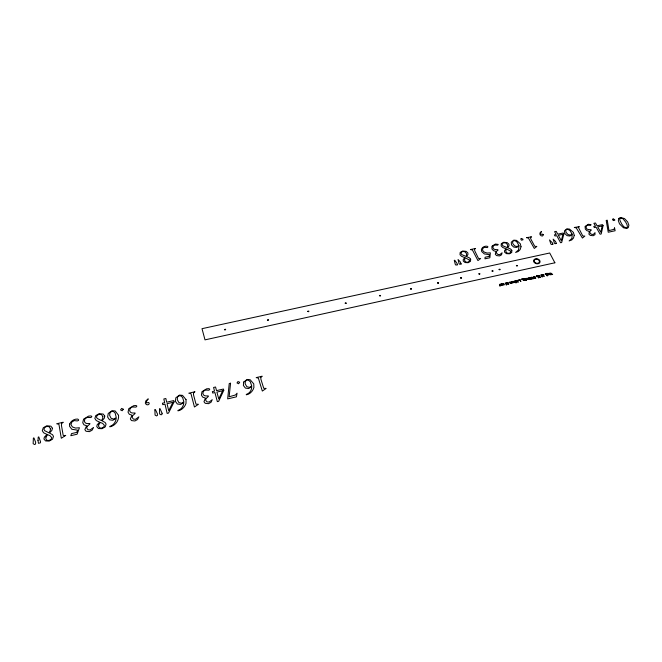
<?xml version="1.0" encoding="UTF-8"?>
<svg xmlns="http://www.w3.org/2000/svg" width="662" height="662" viewBox="0 0 662 662"><rect width="100%" height="100%" fill="white"/><g stroke="black" fill="none" stroke-linecap="round" stroke-linejoin="round"><path stroke-width="0.99" d="M268.64 319.986C266.107 321.682 269.633 318.19 267.382 320.259M224.426 329.668C227.041 327.947 223.375 331.497 225.709 329.386M535.748 277.966L534.739 278.015L535.012 276.385L533.613 276.691L534.838 276.666C533.299 277.668 535.575 279.414 535.765 277.957M532.265 278.793C531.098 279.19 531.677 278.313 530.825 277.635C533.142 276.608 528.905 277.659 531.238 278.388M531.247 278.404L531.429 279.24L532.356 278.719M550.238 274.283C548.078 274.987 550.999 273.712 549.576 273.174C547.441 272.893 549.601 275.855 550.254 274.275M307.689 311.438C310.776 312.323 305.803 310.693 308.922 311.165M345.109 303.246C348.162 304.123 343.23 302.501 346.317 302.981M379.409 295.732C382.446 296.609 377.539 294.995 380.6 295.475M410.382 288.955C413.394 289.815 408.52 288.218 411.557 288.698M437.458 283.022C440.453 283.882 435.604 282.285 438.625 282.765M460.446 277.99C463.425 278.843 458.601 277.254 461.596 277.734M478.792 273.969C481.762 274.821 476.946 273.24 479.933 273.72M491.949 271.089C494.911 271.941 490.103 270.361 493.082 270.841M498.991 269.55C501.953 270.394 497.154 268.822 500.124 269.302M516.343 265.752C519.289 266.587 514.506 265.023 517.461 265.503M506.587 283.195C503.145 283.088 509.194 284.255 506.182 284.95C508.408 284.561 502.433 283.311 506.447 282.864L506.604 283.187M492.983 246.049L492.975 247.745C493.024 250.89 500.952 248.672 497.079 250.774L496.384 251.949L496.608 253.223L497.932 254.456L499.793 254.638L502.11 252.768L501.506 254.829L499.595 255.921L496.657 255.59L495.308 254.332L495.937 251.411L493.48 250.658L491.982 249.044L491.874 246.305L495.424 244.038L498.205 244.41L497.7 245.172L494.44 245.031L492.983 246.049M186.03 399.616L186.014 403.406C184.756 407.039 181.868 410.134 177.995 410.862L177.896 410.473C181.396 409.497 183.68 406.137 183.846 402.587L180.56 404.441L177.317 403.969L175.356 401.271L175.852 397.779L179.435 395.098L182.547 395.38L186.03 399.616M154.891 409.844L155.073 415.082L156.571 415.926L157.424 415.397L157.407 413.824L155.487 409.712L154.891 409.844M522.012 278.743L522.004 279.687L522.012 278.743M543.303 234.787L542.55 236.011L541.16 235.796L540.018 234.679L539.902 232.999L541.516 231.419L540.597 232.941L540.688 234.265L542.683 234.207L543.303 234.787M501.233 284.197C502.524 287.407 503.749 282.368 501.233 284.197M482.656 248.482L482.623 250.443L484.327 252.164L487.174 253.05L490.368 252.843L489.872 257.766L484.965 258.825L485.072 257.237L489.185 256.351L489.35 254.655L484.336 253.935L481.729 251.577L481.382 249.855C481.721 247.232 484.609 245.916 487.017 246.198L487.935 246.827L487.414 247.58L484.369 247.323L482.656 248.482M529.236 279.025C532.645 280.92 527.846 275.326 529.236 279.025M548.641 274.515L548.343 275.044A0.844 0.637 17.4 0 1 547.739 275.078C545.521 273.207 547.143 272.438 548.641 274.515M37.999 440.462L38.462 443.308L40.349 442.87L40.547 441.769L38.793 436.937L38.231 437.069L37.999 440.462M205.791 398.739L205.741 400.328L206.974 401.867L209.093 402.066L212.229 399.691L211.021 402.289L208.547 403.688L205.22 403.307L203.97 401.743L205.41 398.061L202.754 397.159L201.413 395.14L201.968 391.705L206.627 388.809L208.969 388.635L209.755 389.239L208.985 390.208L205.245 390.067L203.308 391.374L202.886 393.493C203.946 398.739 212.759 392.955 205.791 398.739M502.284 243.616L502.235 244.957L503.137 245.925L507.125 247.58L507.721 246.074L507.39 244.535L505.851 243.004L503.757 242.755L502.284 243.616M511.825 250.344L511.751 252.429L509.442 253.803L506.438 253.637L504.601 252.181L504.51 250.782L505.991 248.78L502.797 247.522L501.167 245.933L501.266 243.707L503.691 242.275L507.175 242.623L508.888 244.17L509.02 245.751L507.746 247.787L510.683 249.078L511.825 250.344M501.258 285.057L500.935 285.612A0.861 0.67 15.2 0 1 500.323 285.653C499.438 288.144 499.214 281.416 501.258 285.057M118.564 415.314C119.226 420.693 115.072 425.815 109.859 426.858L109.784 426.46C113.401 425.434 115.858 422.042 116.206 418.359L112.763 420.271L109.487 419.782L107.6 417.027L108.262 413.436L112.044 410.688L115.196 410.978L118.564 415.314M245.312 381.337L245.172 383.877L246.835 386.682L249.491 387.411L251.742 385.971L250.286 381.726L248.523 380.22L246.918 380.096L245.312 381.337M510.667 251.212L510.592 252.479L509.186 253.323L507.332 253.182L506.066 251.957L505.801 250.724L506.62 248.995L510.667 251.212M619.864 218.543L619.789 219.983L621.593 223.855L623.844 226.793L626.566 227.943L627.419 227.223L627.129 224.972L625.739 222.175L622.975 218.758L620.691 217.947L619.864 218.543M461.191 252.363L461.1 253.728L461.985 254.713L465.965 256.393L466.619 254.853L466.329 253.289L464.823 251.742L462.705 251.486L461.191 252.363M470.649 259.198L470.508 261.316L468.117 262.715L465.08 262.549L463.276 261.068L463.218 259.653L464.782 257.609L461.588 256.343L459.991 254.721L460.156 252.462L462.655 251.006L466.172 251.353L467.86 252.925L467.943 254.531L466.594 256.599L469.524 257.915L470.649 259.198M514.953 281.118L516.534 282.384L515.69 282.823L516.948 282.542L516.451 281.549L515.334 281.441L516.12 280.663L514.953 281.118M102.817 416.563L102.668 418.574L101.418 420.56L97.223 418.458L96.486 417.201L97.016 415.438L99.085 414.288L101.509 414.577L102.817 416.563M98.721 424.714L98.597 426.328L99.681 427.925L101.849 428.082L103.843 426.949L104.373 425.277L102.668 423.407L100.31 422.439L98.721 424.714M132.35 415.885L132.218 417.523L133.393 419.104L135.553 419.303L138.871 416.853L137.514 419.534L134.916 420.974L131.531 420.585L130.331 418.98L131.995 415.19L129.313 414.263L128.047 412.194L128.784 408.661L133.691 405.682L136.082 405.5L136.86 406.12L136.033 407.113L132.21 406.981L130.174 408.322L129.636 410.498C130.629 415.959 139.707 409.902 132.35 415.885M33.381 438.194L33.141 443.672L34.623 444.55L35.549 444.003L35.665 442.357L34.01 438.054L33.381 438.194M469.441 260.083L469.333 261.374L467.877 262.235L465.998 262.086L464.757 260.836L464.534 259.587L465.411 257.832L469.441 260.083M69.717 423.961L69.518 426.22L71.81 429.274L77.57 430.143L76.767 432.385L71.513 433.618L70.817 435.704L77.082 434.231L79.44 427.743L75.534 428.074L72.431 426.949L70.999 424.714L71.744 422.141L74.21 420.585L77.173 420.933L78.472 420.486L78.67 419.89L77.793 419.071C74.434 418.798 70.983 420.8 69.717 423.961M243.699 382.057L243.368 385.458L245.412 388.089L248.606 388.553L251.75 386.749C251.759 390.166 249.648 393.501 246.264 394.428L246.372 394.809C250.104 394.13 252.851 391.093 253.91 387.551L253.761 383.861L250.153 379.723L247.1 379.45L243.699 382.057M162.082 413.278L161.975 414.329L161.156 414.842L159.633 414.007L159.492 408.777L160.022 408.653L162.082 413.278M177.524 397.043L177.267 399.649L178.839 402.521L181.512 403.266L183.87 401.784L182.588 397.432L180.85 395.893L179.22 395.76L177.524 397.043M50.42 428.728L50.204 430.78L48.864 432.807L44.677 430.664L43.973 429.381L44.577 427.586L46.712 426.402L49.162 426.709L50.42 428.728M230.566 383.232L229.135 396.77L235.473 394.991L237.062 393.195L236.417 396.836L227.67 398.888L229.234 383.538L230.566 383.232M86.979 426.477L86.796 428.149L87.947 429.754L90.123 429.952L93.557 427.462L92.101 430.184L89.428 431.649L86.019 431.252L84.844 429.63L86.639 425.774L83.958 424.83L82.733 422.728L83.586 419.137L88.642 416.108L91.075 415.918L91.844 416.547L90.967 417.557L87.103 417.424L85.001 418.789L84.388 421.007C85.34 426.593 94.583 420.37 86.979 426.477M45.984 437.036L45.802 438.683L46.845 440.304L49.046 440.47L51.106 439.311L51.71 437.607L50.039 435.704L47.681 434.719L45.984 437.036M506.819 282.906C509.417 283.808 506.819 284.768 508.722 284.321C509.268 282.674 505.272 283.659 508.209 282.475L506.819 282.906M110.008 412.683L109.627 415.355L111.1 418.301L113.798 419.054L116.264 417.54L115.147 413.071L113.45 411.499L111.795 411.367L110.008 412.683M589.337 231.377L588.932 234.191L590.322 235.399L593.202 235.73L594.972 234.679L595.03 232.635L593.301 234.489L591.48 234.315L590.115 233.123L589.809 231.899L590.405 230.765C594.004 228.738 586.333 230.839 586.218 227.844L586.102 226.214L587.451 225.229L590.628 225.378L591.058 224.641L588.336 224.277L585.051 226.454L585.332 229.093L586.904 230.657L589.337 231.377M551.322 273.944L550.85 274.987L550.619 272.91L552.671 274.581L551.322 273.944M501.556 284.172C502.053 286.505 503.459 283.493 501.597 284.089M548.343 274.581C547.027 275.756 547.424 272.438 548.343 274.581M239.636 382.322L238.634 383.745L236.996 382.934L238.006 381.511L239.636 382.322M500.944 285.132C499.578 286.365 500.05 282.839 500.944 285.132M104.737 416.059L104.331 418.136L102.089 420.833L105.15 422.48L106.077 424.119L105.25 426.866L101.989 428.703L98.448 428.529L96.768 426.642L97.149 424.822L99.631 422.157L96.247 420.56L94.856 418.5L95.758 415.579L99.176 413.667L103.222 414.064L104.737 416.059M146.633 400.866L146.459 402.901L148.685 402.488L149.223 403.241L148.958 404.217L147.899 404.846L146.319 404.581L145.326 403.141L145.781 400.949L148.255 398.863L146.633 400.866M549.75 273.687L548.906 273.679L549.75 273.687M529.021 277.99L529.939 278.487L529.021 277.99M529.534 278.909L530.345 279.306L529.534 278.909M52.389 428.215L51.909 430.325L49.534 433.072L52.588 434.752L53.473 436.423L52.538 439.22L49.17 441.099L45.579 440.933L43.932 439.005L44.379 437.143L47.002 434.429L43.618 432.807L42.285 430.705L43.295 427.726L46.828 425.774L50.924 426.179L52.389 428.215M603.09 225.626L601.187 234.009L600.136 234.232L596.131 227.232L594.393 227.604L593.756 226.487L595.494 226.114L593.88 223.309L595.452 222.978L597.058 225.783L602.511 224.617L603.09 225.626M544.081 276.302L542.972 274.829C541.375 274.945 544.669 274.217 543.27 274.763L544.114 276.261M602.221 225.932L600.748 232.221L597.703 226.9L602.221 225.932M618.862 218.435L618.333 220.645L619.541 223.913L623.48 227.786L626.864 228.464L628.312 227.579L628.9 225.245L627.692 221.977L624.514 218.584L620.435 217.45L618.862 218.435M541.781 275.93L541.897 276.584L542.956 276.658L541.748 276.815L541.888 275.094L540.664 275.127L542.054 274.813L541.781 275.93M520.787 281.499L519.703 280.009C518.089 280.125 521.416 279.397 519.993 279.943L520.82 281.449M518.123 282.095L517.03 280.605C515.417 280.721 518.751 279.985 517.328 280.539L518.147 282.045M563.858 234.009L561.674 242.532L560.598 242.764L556.759 235.655L554.988 236.028L554.375 234.894L556.146 234.522L554.599 231.667L556.196 231.328L557.743 234.174L563.296 232.991L563.858 234.009M123.314 409.257L122.164 410.746L120.534 409.902L121.692 408.413L123.314 409.257M562.973 234.323L561.285 240.711L558.356 235.308L562.973 234.323M574.219 235.291L573.491 238.047L571.736 239.967L569.13 240.927L571.885 238.436L572.216 234.638L569.866 236.028L567.044 235.631L564.802 233.545L564.446 230.864L566.862 228.845L569.535 229.093L573.4 232.379L574.219 235.291M523.998 279.033L523.634 280.299C526.207 279.811 521.697 281.515 523.667 279.132L522.649 279.132L523.998 279.033M521.019 246.711L520.167 249.533L518.296 251.486L515.607 252.47L518.52 249.93L519.008 246.041L516.559 247.464L513.704 247.067L511.503 244.932L511.254 242.193L513.795 240.132L516.509 240.38L520.299 243.74L521.019 246.711M533.613 277.659L533.233 278.578L532.852 277.825L533.613 277.659M533.886 277.668C533.373 281.168 531.23 275.549 532.745 277.618L533.886 277.668M614.559 227.918L613.939 229.317L608.99 230.624L607.261 220.214L606.202 220.446L608.229 232.238L615.139 230.748L614.559 227.918M223.773 390.34L218.667 401.313L217.335 401.627L214.927 392.549L212.734 393.062L212.353 391.614L214.538 391.101L213.578 387.46L215.555 387.005L216.524 390.638L223.425 389.041L223.773 390.34M222.639 390.754L218.75 398.979L216.913 392.086L222.639 390.754M174.065 401.9L168.512 413.088L167.155 413.402L165.012 404.159L162.769 404.681L162.43 403.208L164.673 402.686L163.82 398.979L165.839 398.507L166.7 402.215L173.75 400.576L174.065 401.9M172.898 402.322L168.678 410.713L167.047 403.688L172.898 402.322M578.24 227.107L582.775 235.978L584.86 236.086L582.403 238.055L576.279 227.91L574.31 227.471L579.358 226.727L578.24 227.107M527.573 279.405L526.753 279.728L525.926 278.404L527.126 279.53L526.894 278.189L528.102 279.314L528.152 277.908L528.88 279.347L527.573 279.405M530.469 237.277L530.759 238.874L534.739 246.322L536.857 246.43L534.284 248.44L528.45 238.097L526.456 237.65L531.611 236.888L530.469 237.277M513.745 282.492L512.926 282.815L512.107 281.482L513.307 282.608L513.083 281.259L514.283 282.393L514.349 280.978L515.061 282.426L513.745 282.492M511.097 283.079L510.27 283.402L509.459 282.07L510.65 283.195L510.435 281.855L511.627 282.98L511.701 281.573L512.413 283.022L511.097 283.079M474.53 249.185L474.753 250.815L478.494 258.428L480.645 258.536L477.939 260.596L472.445 250.021L470.434 249.566L475.573 248.473L474.53 249.185M260.894 377.083L260.853 379.069L263.733 388.321L266.149 388.42L262.326 391.06L258.379 378.134L256.194 377.605L262.193 376.215L260.894 377.083M503.757 284.478L503.335 285.032L504.254 284.834L503.261 283.444L503.757 284.478M193.618 392.657L193.486 394.701L196.002 404.176L198.459 404.283L194.438 406.998L191.004 393.733L188.794 393.195L194.984 391.763L193.618 392.657M525.876 279.844L524.991 280.1L524.18 278.793L525.421 279.91L525.52 278.495L526.53 280.506L525.876 279.844M61.748 423.192L61.425 425.335L63.18 435.282L64.197 435.745L65.728 435.389L61.309 438.252L58.935 424.325L56.684 423.763L63.246 422.248L61.748 423.192M572.059 234.017L570.412 235.134L567.996 234.53L566.043 232.312L565.687 230.318L566.829 229.35L568.228 229.466L570.023 230.666L572.059 234.017M518.876 245.412L517.146 246.554L514.722 245.941L512.827 243.674L512.545 241.638L513.745 240.645L515.16 240.761L516.939 241.986L518.876 245.412M613.144 218.965L612.557 219.379L613.269 220.595L614.75 220.289L614.7 219.61L613.144 218.965M556.461 243.417L555.046 243.724L554.425 243.144L553.142 239.139L555.385 241.316L556.461 243.417M521.375 238.486L520.729 238.908L521.375 240.182L522.93 239.851L522.922 239.148L521.375 238.486M552.878 244.195L551.454 244.501L550.842 243.93L549.526 239.917L552.522 242.987L552.878 244.195M461.166 263.973L459.685 264.287L459.089 263.691L458.063 259.529L460.206 261.788L461.166 263.973M457.417 264.783L455.928 265.106L455.332 264.51L454.281 260.34L454.769 260.24L457.136 263.534L457.417 264.783M538.62 277.808L537.304 275.872L538.62 277.808M540.308 277.337L538.885 277.651L539.886 277.179L539.621 276.65L538.578 276.882L539.505 276.426L539.141 275.715L537.908 275.74L539.323 275.425L540.308 277.337M547.342 275.781L546.886 275.607L547.342 275.781M536.741 275.466L536.518 276.451L536.741 275.466M545.471 273.53L545.256 274.507L545.471 273.53M518.652 280.026L518.47 280.473L518.652 280.026M546.324 273.861L547.069 275.293L546.324 273.861M554.888 262.789L205.005 339.863L202.009 328.683L549.708 253L554.888 262.789M534.317 262.541A3.285 2.482 16.4 0 0 539.844 262.557A3.285 2.482 16.4 0 0 536.369 258.71A3.285 2.482 16.4 0 0 534.317 262.541M534.788 262.293A2.665 2.019 16.4 0 0 539.273 262.309A2.665 2.019 16.4 0 0 536.46 259.19A2.665 2.019 16.4 0 0 534.788 262.293"/></g></svg>
